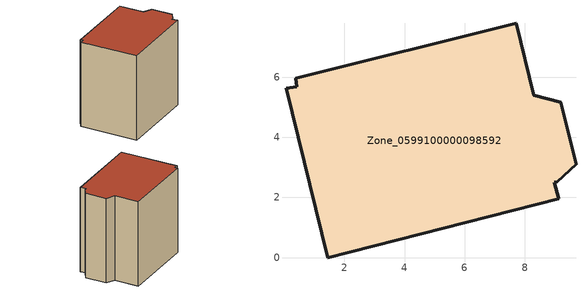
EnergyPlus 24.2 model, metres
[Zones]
Zone_0599100000098592
 floor ground (C_G): 9.13,1.96 1.44,0 0.06,5.62 0.42,5.68 0.38,5.96 7.72,7.79 8.3,5.4 9.2,5.16 9.7,3.1 9.09,2.52 8.97,2.51 z0
 wall outside (C_F): 9.7,3.1 9.2,5.16 8.3,5.4 7.72,7.79 0.38,5.96 0.42,5.68 0.06,5.62 1.44,0 9.13,1.96 8.97,2.51 9.09,2.52 9.7,3.1 z0:8.63
 roof outside (C_R): 8.97,2.51 9.09,2.52 9.7,3.1 9.2,5.16 8.3,5.4 7.72,7.79 0.38,5.96 0.42,5.68 0.06,5.62 1.44,0 9.13,1.96 z8.63
[BUILDING]
Pand.0599100000098592: North Axis=0; Terrain=City; Loads Convergence Tolerance Value=0.04; Temperature Convergence Tolerance Value=0.4; Solar Distribution=FullExterior; Maximum Number of Warmup Days=25; Minimum Number of Warmup Days=1
[Site:Location]
Rotterdam.The.Hague.AP_ZH_NLD Design_Conditions: Latitude=51.96; Longitude=4.45; Time Zone=1; Elevation=-4.5
[SITE:GROUNDTEMPERATURE:BUILDINGSURFACE]
18, 18, 18, 18, 18, 18, 18, 18, 18, 18, 18, 18
[MATERIAL] Thermal Absorptance=0.9; Solar Absorptance=0.7; Visible Absorptance=0.7
Name | Roughness | Thickness | Conductivity | Density | Specific Heat
G.TI.1946-1964 | MediumSmooth | 0.15 | 1 | 540 | 1210
F.TI.1946-1964 | Rough | 0.3 | 0.857143 | 1920 | 840
R.TI.1946-1964 | MediumRough | 0.2 | 0.277778 | 1500 | 1000
[CONSTRUCTION]
C_G: G.TI.1946-1964
C_F: F.TI.1946-1964
C_R: R.TI.1946-1964
[ZONE]
Zone_0599100000098592: Type=1; Multiplier=1; Ceiling Height=Autocalculate; Volume=Autocalculate; Floor Area=autocalculate; Part of Total Floor Area=Yes
[ZONEINFILTRATION:DESIGNFLOWRATE]
Infil_Zone_0599100000098592: Zone or ZoneList or Space or SpaceList=Zone_0599100000098592; Schedule=AlwaysOn; Design Flow Rate Calculation Method=Flow/Area; Flow Rate per Floor Area=0.003; Constant Term Coefficient=1; Temperature Term Coefficient=0; Velocity Term Coefficient=0; Velocity Squared Term Coefficient=0
[HVACTEMPLATE:ZONE:IDEALLOADSAIRSYSTEM]
Zone_0599100000098592: Maximum Heating Supply Air Temperature=50; Minimum Cooling Supply Air Temperature=13; Maximum Heating Supply Air Humidity Ratio=0.0156; Minimum Cooling Supply Air Humidity Ratio=0.0077; Heating Limit=NoLimit; Cooling Limit=NoLimit; Dehumidification Control Type=ConstantSensibleHeatRatio; Cooling Sensible Heat Ratio=0.7; Dehumidification Setpoint=60; Humidification Control Type=None; Humidification Setpoint=30; Outdoor Air Method=None; Outdoor Air Flow Rate per Person=0.00944; Outdoor Air Flow Rate per Zone Floor Area=0; Outdoor Air Flow Rate per Zone=0; Demand Controlled Ventilation Type=None; Outdoor Air Economizer Type=NoEconomizer; Heat Recovery Type=None; Sensible Heat Recovery Effectiveness=0.7; Latent Heat Recovery Effectiveness=0.65
[ZONECONTROL:THERMOSTAT]
ThermostatControl_Zone_0599100000098592: Zone or ZoneList=Zone_0599100000098592; Control Type Schedule=DualSetpointControlType; Control 1=Thermostat_Zone_0599100000098592; Temperature Difference Between Cutout And Setpoint=0
[THERMOSTATSETPOINT:DUALSETPOINT]
Thermostat_Zone_0599100000098592: Heating Setpoint Temperature Schedule=HeatingSetpoint_Zone_0599100000098592; Cooling Setpoint Temperature Schedule=CoolingSetpoint_Zone_0599100000098592
[SCHEDULE:COMPACT]
HeatingSetpoint_Zone_0599100000098592: Through: 12/31, For: AllDays, Until: 24:00, 21
CoolingSetpoint_Zone_0599100000098592: Through: 12/31, For: AllDays, Until: 24:00, 24
DualSetpointControlType: Through: 12/31, For: AllDays, Until: 24:00, 4
AlwaysOn: Through: 12/31, For: AllDays, Until: 24:00, 1
